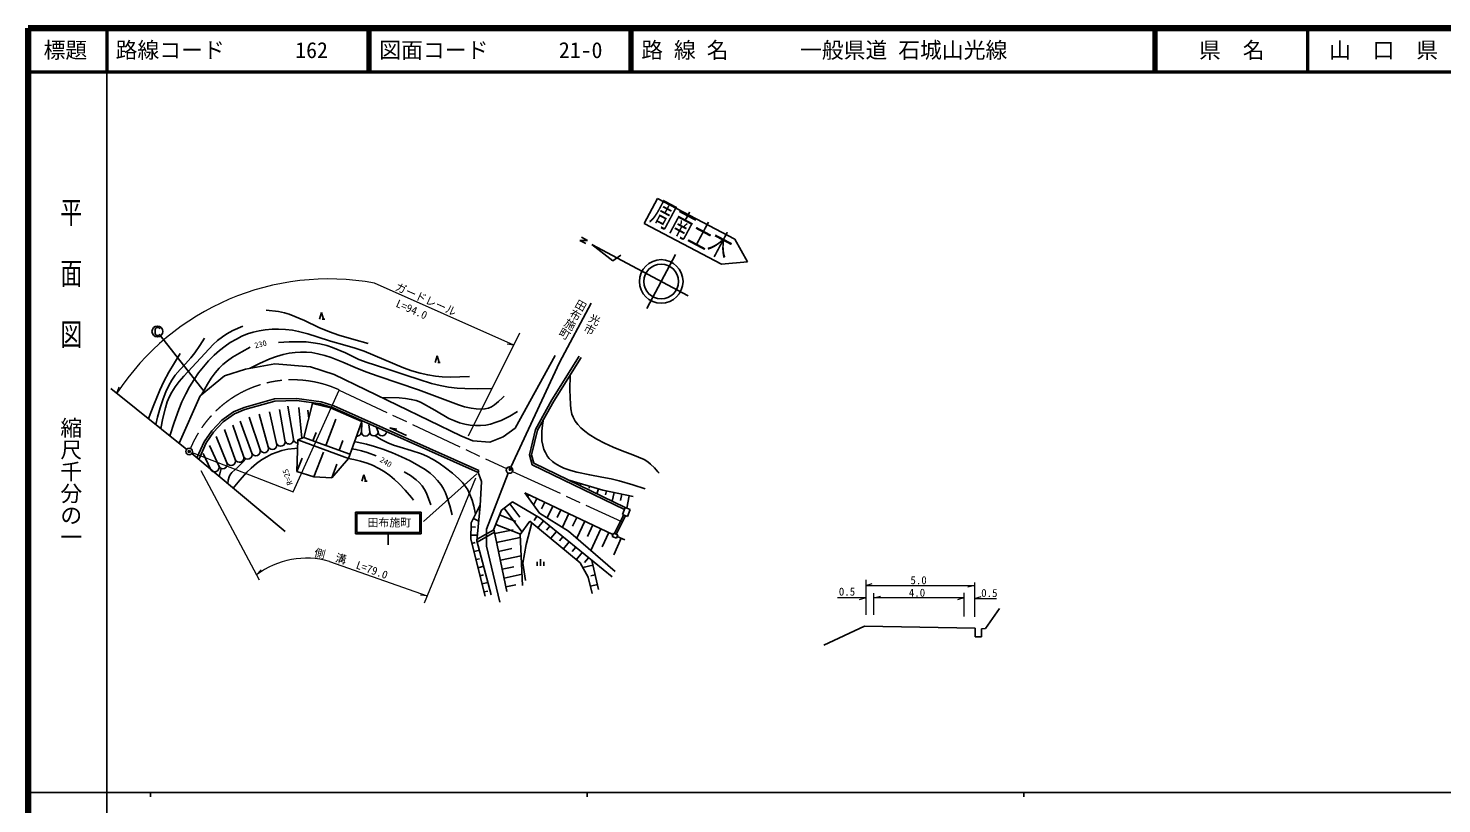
# Model space of a CAD drawing. Units: millimetres, scale not verified. Extents: x 40000 to 680000, y 20000 to 380000.
# Drawn here: x 40000 to 363711, y 202409 to 380000 of the extents above; entities that cross this region are included whole.
import ezdxf
from ezdxf.enums import TextEntityAlignment as Align

# ---------------------------------------------------------------- set-up
doc = ezdxf.new("R2010")
doc.units = ezdxf.units.MM
doc.header["$LTSCALE"] = 1000
doc.header["$PDMODE"] = 32
doc.header["$PDSIZE"] = 500
doc.linetypes.add('CHAIN', pattern=[18.5, 12, -1.5, 3.5, -1.5])
for name, color, linetype, lineweight in [('M-BGD', 7, 'Continuous', 25), ('M-BGD-EXST', 7, 'Continuous', 25), ('M-BMK', 2, 'CHAIN', 13), ('M-BMK-OTRS', 5, 'Continuous', 25), ('M-BMK-SRVR', 3, 'Continuous', 25), ('M-STR-HTXT', 7, 'Continuous', 13), ('M-STR-STRC', 7, 'Continuous', 25), ('M-TTL', 2, 'Continuous', 140), ('M-TTL-BAND', 7, 'Continuous', 25), ('M-TTL-LINE', 7, 'Continuous', 50)]:
    doc.layers.add(name, color=color, linetype=linetype, lineweight=lineweight)
for name, color, linetype in [('M-BMK-HTXT', 7, 'Continuous'), ('M-OTRS', 6, 'Continuous'), ('M-TTL-TXT', 7, 'Continuous')]:
    doc.layers.add(name, color=color, linetype=linetype)
doc.styles.add('@ＭＳ ゴシック', font='')
doc.styles.add('ＭＳ ゴシック', font='')
doc.styles.get('@ＭＳ ゴシック').set_extended_font_data('@MS Gothic')
doc.styles.get('ＭＳ ゴシック').set_extended_font_data('MS Gothic')

msp = doc.modelspace()

# ---------------------------------------------------------------- linework, layer by layer
at = {"layer": 'M-BGD'}
for p, q in [((106689, 313385), (107140, 314884)), ((107140, 314884), (107589, 313384)), ((107289, 313384), (107889, 313384)), ((133168, 303469), (133619, 304969)), ((133619, 304969), (134068, 303469)), ((160656, 305042), (151479, 288434)), ((159902, 294871), (166175, 304892)), ((160332, 294617), (166599, 304626)), ((89740, 301934), (84970, 300373)), ((96447, 303122), (89740, 301934)), ((104654, 302437), (96447, 303122)), ((110092, 300719), (104654, 302437)), ((133768, 303469), (134368, 303468)), ((84970, 300373), (79379, 295832)), ((139035, 286655), (110092, 300719)), ((79379, 295832), (74531, 284962)), ((89441, 293136), (96401, 295133)), ((89606, 292664), (96477, 294635)), ((96401, 295133), (101517, 295250)), ((96477, 294635), (101488, 294749)), ((101488, 294749), (106961, 293977)), ((101517, 295250), (107074, 294466)), ((156161, 288126), (159902, 294871)), ((156632, 287943), (160332, 294617)), ((84296, 290241), (87028, 292139)), ((84627, 289863), (87269, 291698)), ((87028, 292139), (89441, 293136)), ((87269, 291698), (89606, 292664)), ((94975, 284176), (92863, 291592)), ((96868, 284912), (95232, 292124)), ((98760, 285648), (97524, 292681)), ((100713, 285885), (99473, 293486)), ((102665, 286122), (101994, 293120)), ((103108, 286300), (105124, 294094)), ((104231, 290641), (104058, 292556)), ((106961, 293977), (109824, 293045)), ((107074, 294466), (110003, 293512)), ((109824, 293045), (143000, 278267)), ((110003, 293512), (143203, 278724)), ((82048, 287777), (84296, 290241)), ((82440, 287464), (84627, 289863)), ((87404, 281232), (84975, 288110)), ((89297, 281968), (86847, 289136)), ((91190, 282704), (88529, 290057)), ((93082, 283440), (90609, 290946)), ((108185, 284440), (110464, 290455)), ((116392, 289926), (113305, 281499)), ((116287, 287562), (116403, 289529)), ((118195, 287580), (118012, 289171)), ((120103, 287598), (119740, 288573)), ((126645, 286728), (122831, 288460)), ((122831, 288460), (124371, 288222)), ((151479, 288434), (148795, 286424)), ((154773, 282316), (156161, 288126)), ((78638, 281604), (80308, 285273)), ((79036, 281271), (80744, 285025)), ((80308, 285273), (82048, 287777)), ((80744, 285025), (82440, 287464)), ((85512, 280496), (83027, 286502)), ((101711, 285747), (101541, 278461)), ((103108, 286300), (101711, 285747)), ((101711, 285747), (113305, 281499)), ((103108, 286300), (113649, 282438)), ((105179, 285541), (105912, 287414)), ((111212, 283331), (112029, 285565)), ((141791, 285535), (139035, 286655)), ((145739, 285234), (141791, 285535)), ((148795, 286424), (145739, 285234)), ((155288, 282323), (156632, 287943)), ((81726, 279024), (80037, 282642)), ((83619, 279760), (81469, 284429)), ((105366, 277272), (107624, 282955)), ((155385, 280035), (154773, 282316)), ((155809, 280385), (155288, 282323)), ((83690, 277383), (84181, 279200)), ((101541, 278461), (102716, 281568)), ((101541, 278461), (105366, 277272)), ((109535, 277023), (113305, 281499)), ((109535, 277023), (110638, 280182)), ((143203, 278724), (143000, 278267)), ((176536, 269796), (155385, 280035)), ((176724, 270260), (155809, 280385)), ((105366, 277272), (109535, 277023)), ((116412, 276268), (116863, 277768)), ((116863, 277768), (117312, 276268)), ((117012, 276268), (117612, 276267)), ((143000, 278267), (143789, 276191)), ((143789, 276191), (143510, 270637)), ((163590, 276618), (171552, 274239)), ((164585, 276321), (164556, 276224)), ((166576, 275726), (166431, 275243)), ((157087, 268964), (153693, 273615)), ((153693, 273615), (173901, 264094)), ((154611, 273183), (154469, 272881)), ((156448, 272317), (155739, 270811)), ((168566, 275131), (168422, 274648)), ((170557, 274536), (170220, 273409)), ((171552, 274239), (178525, 272743)), ((172423, 274052), (172224, 273122)), ((174167, 273678), (173743, 271703)), ((175910, 273304), (175601, 271864)), ((177653, 272930), (177052, 270127)), ((141447, 266723), (143519, 270826)), ((143510, 270637), (142755, 262609)), ((143001, 269801), (143243, 269678)), ((146632, 265289), (148364, 269639)), ((148364, 269639), (150928, 271544)), ((149005, 270115), (153073, 264640)), ((150287, 271068), (152551, 268020)), ((150928, 271544), (157244, 267784)), ((163700, 264846), (157087, 268964)), ((158285, 271451), (157578, 269951)), ((160122, 270586), (158843, 267870)), ((161959, 269720), (161131, 267962)), ((163797, 268855), (162314, 265709)), ((176724, 270260), (176061, 268624)), ((177871, 269795), (176724, 270260)), ((177208, 268159), (177871, 269795)), ((141385, 262968), (141447, 266723)), ((141431, 265784), (142401, 265768)), ((141965, 267749), (143176, 267137)), ((147065, 266376), (152702, 264132)), ((147931, 268551), (151650, 267070)), ((152634, 264039), (154901, 267137)), ((155350, 266764), (154057, 261806)), ((154901, 267137), (166398, 257591)), ((156454, 268254), (155879, 267288)), ((157983, 267181), (156716, 265630)), ((157244, 267784), (173706, 254347)), ((159461, 265975), (158695, 265037)), ((165634, 267989), (164667, 265937)), ((167471, 267123), (165618, 263192)), ((169308, 266258), (168052, 263592)), ((176297, 268528), (174242, 264258)), ((174624, 264108), (176803, 268323)), ((176061, 268624), (177208, 268159)), ((144653, 249971), (141385, 262968)), ((141400, 263907), (142874, 263882)), ((141618, 262039), (142343, 262222)), ((142755, 262609), (146025, 250268)), ((142790, 262974), (146659, 265156)), ((146778, 264589), (142843, 262279)), ((149602, 251040), (146632, 265289)), ((146844, 264271), (151063, 265150)), ((147268, 262235), (152668, 263361)), ((153221, 252355), (152634, 264039)), ((160938, 264769), (159652, 263192)), ((162416, 263563), (161638, 262609)), ((163894, 262356), (162587, 260755)), ((174423, 255598), (163700, 264846)), ((171145, 265392), (168811, 260438)), ((172982, 264527), (171437, 261248)), ((174001, 264352), (173701, 263584)), ((173701, 263584), (174702, 263192)), ((175002, 263960), (174001, 264352)), ((175768, 263247), (174100, 259400)), ((174702, 263192), (175002, 263960)), ((174875, 263634), (176662, 262859)), ((142085, 260183), (143316, 260492)), ((147692, 260200), (150741, 260835)), ((148117, 258164), (152879, 259157)), ((154057, 261806), (153235, 257485)), ((165372, 261150), (164582, 260182)), ((166850, 259944), (165523, 258318)), ((142552, 258326), (143305, 258515)), ((143019, 256469), (144297, 256791)), ((148541, 256129), (151207, 256685)), ((153235, 257485), (153902, 253536)), ((156555, 257783), (156554, 256883)), ((157305, 258383), (157304, 256883)), ((158055, 257782), (158054, 256882)), ((166398, 257591), (168244, 254311)), ((169326, 257030), (167019, 256487)), ((168327, 258738), (167413, 257618)), ((170626, 251508), (169066, 258135)), ((143486, 254613), (144267, 254809)), ((143953, 252756), (145277, 253089)), ((148965, 254093), (153090, 254953)), ((149389, 252058), (151673, 252534)), ((168244, 254311), (169135, 250555)), ((170366, 252612), (168738, 252229)), ((169846, 254821), (168845, 254586)), ((144420, 250899), (145228, 251103)), ((259188, 242512), (262434, 247126)), ((222213, 238738), (231530, 243053)), ((231530, 243053), (256884, 242610)), ((256884, 242610), (256860, 240645)), ((256860, 240645), (258271, 240644)), ((258271, 240644), (258272, 242475)), ((258272, 242475), (259188, 242512))]:
    msp.add_line(p, q, dxfattribs=at)
for points in [[(117854, 307819), (114567, 308704), (111124, 309745), (108972, 310509), (106564, 311486), (103246, 313045), (99766, 314562), (98646, 314869), (97274, 315126), (94464, 315437)], [(70342, 288331), (70823, 290746), (71409, 293104), (71840, 294430), (72363, 295704), (72874, 296700), (73609, 297857), (74573, 299114), (75628, 300324), (82325, 307561), (83355, 308489), (84446, 309334), (85474, 310002), (86876, 310763), (89128, 311813)], [(72446, 286639), (73407, 289695), (74473, 292712), (75192, 294457), (76049, 296268), (76908, 297856), (77958, 299568), (78992, 301054), (80110, 302482), (81313, 303845), (82606, 305143), (83821, 306221), (85098, 307220), (86266, 308019), (87654, 308836), (88914, 309458), (90215, 309984), (91507, 310393), (92881, 310719), (94277, 310947), (95889, 311090), (97304, 311115), (98917, 311033), (100515, 310838), (101909, 310564), (104040, 310011), (106141, 309362), (109255, 308362), (112535, 307420), (114835, 306748), (116922, 306036), (125907, 302238), (127812, 301583), (129747, 301029), (131508, 300632), (133285, 300343), (134812, 300193), (136607, 300128), (141021, 300277)], [(80334, 309063), (79291, 307347), (78169, 305694), (77208, 304506), (75986, 303183), (74756, 301864), (73678, 300554), (72892, 299394), (72196, 298174), (71502, 296721), (70870, 295133), (70186, 293039), (69602, 290919), (69182, 289264)], [(146011, 297516), (142989, 297447), (139984, 297482), (138195, 297596), (136258, 297832), (134309, 298201), (132378, 298679), (129502, 299541), (126450, 300570), (122823, 301797), (119296, 302885), (117588, 303449), (115731, 304175), (112659, 305638), (109693, 306925), (108358, 307350), (106798, 307727), (105211, 307993), (103609, 308155), (101727, 308225), (99727, 308187), (97290, 308058)], [(67522, 290598), (68728, 293779), (70105, 297105), (71046, 299107), (72165, 301233), (74817, 305491)], [(90854, 306956), (88875, 305885), (86793, 304640), (85648, 303844), (84575, 302975), (83728, 302164), (82825, 301124), (81888, 299840), (81027, 298480), (79648, 296051)], [(90805, 302123), (92952, 303196), (95324, 304259), (96813, 304809), (98363, 305264), (99747, 305564), (101145, 305763), (102346, 305846), (103739, 305832), (104980, 305713), (106343, 305473), (107882, 305081), (109406, 304588), (112047, 303556), (114855, 302345), (117323, 301345), (120153, 300317), (129392, 297218), (138535, 293730), (139882, 293338), (141462, 292991), (142550, 292832), (143775, 292765), (144571, 292824), (145381, 293013), (146088, 293319), (146755, 293731), (147699, 294498), (148600, 295375), (148998, 295784)], [(164070, 300588), (164054, 297207), (164146, 293824), (164261, 292818), (164520, 291657), (164801, 290903), (165267, 290047), (165855, 289253), (166544, 288517), (167477, 287708), (168494, 286972), (170200, 285932), (171988, 284968), (173968, 284036), (175981, 283204), (178422, 282297), (181029, 281209), (181880, 280701), (182532, 280202), (183388, 279369), (184183, 278455), (184460, 278121)], [(152051, 292206), (150264, 291202), (148274, 290208), (147166, 289757), (145846, 289344), (144775, 289124), (143590, 289006), (142387, 289007), (141177, 289121), (139972, 289341), (138781, 289661), (137425, 290151), (136293, 290669), (133142, 292533), (129857, 294351), (128850, 294721), (127719, 295018), (126356, 295248), (124957, 295376), (120980, 295428)], [(105124, 294094), (109202, 293051), (116392, 289926)], [(181290, 274491), (178429, 275448), (175362, 276364), (173469, 276825), (171330, 277233), (168589, 277695), (165637, 278306), (164249, 278695), (162685, 279257), (161745, 279690), (160691, 280309), (160049, 280789), (159334, 281474), (158943, 281958), (158426, 282811), (158103, 283552), (157811, 284527), (157642, 285499), (157579, 286500), (157625, 287698), (157794, 289092), (158019, 290444)], [(137057, 268597), (136556, 270596), (135963, 272534), (135525, 273642), (135002, 274693), (134460, 275552), (133736, 276467), (132914, 277312), (132009, 278094), (130866, 278935), (129471, 279814), (127459, 280904), (125482, 281860), (123441, 282762), (121206, 283628), (119324, 284245), (117429, 284752), (115288, 285190), (114691, 285283)], [(119447, 286683), (120824, 285857), (122348, 285066), (123641, 284545), (125163, 284050), (127673, 283329), (130025, 282538), (131301, 281977), (132712, 281233), (134076, 280391), (135560, 279347), (137151, 278087), (138577, 276831), (139419, 275967), (140162, 275040), (140645, 274276), (141163, 273216), (141640, 271905), (142020, 270536), (142442, 268693)], [(86938, 274669), (88449, 276536), (90046, 278328), (91038, 279295), (92273, 280335), (93426, 281159), (94635, 281887), (95711, 282426), (96965, 282928), (98099, 283273), (99450, 283571), (101025, 283793), (101667, 283842)], [(114101, 283673), (115050, 283544), (116319, 283257), (117649, 282838), (119657, 282072)], [(85693, 275710), (85790, 276529), (85983, 277296), (86151, 277654), (86617, 278270), (88012, 279476), (89207, 280685), (89801, 281433)], [(113276, 281465), (114542, 281248), (116094, 280876), (117615, 280396), (118816, 279914), (120259, 279204), (121474, 278486), (122798, 277564), (123891, 276676), (124981, 275658), (126348, 274198), (127774, 272519), (128256, 271933)], [(126110, 278454), (127501, 277574), (128805, 276623), (129536, 275962), (130195, 275207), (130734, 274392), (131192, 273511), (132208, 270896)]]:
    msp.add_lwpolyline(points, dxfattribs=at)
for centre, radius, start, end in [((95916, 284558), 1016, 202.12464, 20.37764), ((97808, 285294), 1016, 202.12464, 20.37764), ((99736, 285767), 983, 186.9209, 6.9209), ((101689, 286004), 983, 186.9209, 270.31699), ((115333, 287553), 954, 260.64576, 0.54252), ((117241, 287571), 954, 180.54252, 0.54252), ((119149, 287589), 954, 180.54252, 0.54252), ((121057, 287607), 954, 180.54252, 0.54252), ((88345, 281614), 1016, 202.12464, 20.37764), ((90238, 282350), 1016, 202.12464, 20.37764), ((92130, 283086), 1016, 202.12464, 20.37764), ((94023, 283822), 1016, 202.12464, 20.37764), ((82667, 279406), 1016, 202.12464, 20.37764), ((84560, 280142), 1016, 202.12464, 20.37764), ((86452, 280878), 1016, 202.12464, 20.37764)]:
    msp.add_arc(centre, radius, start, end, dxfattribs=at)
at = {"layer": 'M-BGD-EXST'}
for p, q in [((69037, 311116), (69036, 310016)), ((69187, 311315), (69037, 311116)), ((69387, 311465), (69187, 311315)), ((69837, 311465), (69387, 311465)), ((70037, 311315), (69837, 311465)), ((70137, 311165), (70037, 311315)), ((69036, 310016), (69186, 309815)), ((69186, 309815), (69385, 309665)), ((69385, 309665), (69835, 309665)), ((69835, 309665), (70036, 309765)), ((70036, 309765), (70136, 309915)), ((70318, 309584), (80293, 296835))]:
    msp.add_line(p, q, dxfattribs=at)
msp.add_circle((69586, 310565), 1250, dxfattribs=at)
at = {"layer": 'M-BMK'}
for p, q in [((111237, 297146), (149526, 279144)), ((150887, 278512), (175882, 267024))]:
    msp.add_line(p, q, dxfattribs=at)
msp.add_arc((100616, 274064), 25408, 65.29113, 157.51066, dxfattribs=at)
at = {"layer": 'M-BMK-OTRS'}
for p, q in [((181087, 335281), (184120, 341030)), ((184120, 341030), (201809, 331698)), ((198776, 325949), (181087, 335281)), ((201809, 331698), (204715, 326490)), ((204715, 326490), (198776, 325949)), ((161672, 303467), (168900, 317083)), ((150521, 279505), (161672, 303467)), ((58915, 297521), (76279, 283556)), ((77439, 282605), (98837, 264729)), ((144926, 265296), (149932, 278126)), ((144923, 261362), (144926, 265296)), ((148025, 248577), (144923, 261362))]:
    msp.add_line(p, q, dxfattribs=at)
at = {"layer": 'M-BMK-SRVR'}
for p, q in [((167709, 330697), (166347, 331422)), ((166347, 331422), (168089, 331402)), ((168089, 331402), (166718, 332123)), ((169063, 330470), (173888, 326767)), ((169063, 330470), (191128, 318717)), ((173888, 326767), (175711, 328062)), ((188240, 328186), (181658, 315830))]:
    msp.add_line(p, q, dxfattribs=at)
for centre, radius in [((184949, 322008), 5000), ((184949, 322008), 4000), ((76863, 283086), 750), ((76863, 283086), 30), ((150205, 278825), 750), ((150205, 278825), 30)]:
    msp.add_circle(centre, radius, dxfattribs=at)
at = {"layer": 'M-OTRS'}
for p in [(76863, 283086), (76863, 283086), (150397, 279039), (150397, 279039)]:
    msp.add_point(p, dxfattribs=at)
at = {"layer": 'M-STR-HTXT'}
for p, q in [((151187, 307463), (119287, 321637)), ((140809, 286663), (152562, 310218)), ((151187, 307463), (149646, 307690)), ((60284, 296420), (60783, 297895)), ((100671, 273833), (111237, 297146)), ((77563, 282815), (100671, 273833)), ((92932, 253571), (79632, 278635)), ((142404, 276964), (130645, 248330)), ((92282, 254795), (93331, 255947)), ((108958, 257896), (131346, 250036)), ((231792, 253704), (231786, 245645)), ((231791, 252417), (233291, 252836)), ((256710, 253109), (256704, 245193)), ((131346, 250036), (129795, 250184)), ((231789, 249555), (225304, 249560)), ((231789, 249555), (230289, 249137)), ((231791, 252417), (256710, 252398)), ((233646, 245692), (233650, 250651)), ((233649, 249554), (235149, 249973)), ((254276, 249539), (233649, 249554)), ((254276, 249539), (252775, 249120)), ((254277, 250679), (254273, 245290)), ((256710, 252398), (255210, 251979)), ((256708, 249442), (258208, 249860)), ((256708, 249442), (261736, 249438))]:
    msp.add_line(p, q, dxfattribs=at)
for centre, radius, start, end in [((108794, 264551), 58042, 79.58452, 146.69739), ((103711, 239726), 18912, 73.89285, 127.17737)]:
    msp.add_arc(centre, radius, start, end, dxfattribs=at)
at = {"layer": 'M-STR-STRC'}
for p, q in [((142734, 277993), (130506, 267049)), ((114945, 264209), (114949, 269209)), ((114949, 269209), (129949, 269198)), ((115245, 264509), (115249, 268909)), ((115249, 268909), (129649, 268898)), ((129649, 268898), (129645, 264498)), ((129949, 269198), (129945, 264198)), ((129945, 264198), (114945, 264209)), ((129645, 264498), (115245, 264509)), ((122443, 261704), (122445, 264204))]:
    msp.add_line(p, q, dxfattribs=at)
at = {"layer": 'M-TTL'}
for p, q in [((40000, 380000), (40000, 20000)), ((680000, 380000), (40000, 380000))]:
    msp.add_line(p, q, dxfattribs=at)
at = {"layer": 'M-TTL-BAND'}
for p, q in [((58000, 370000), (58000, 20000)), ((40000, 205000), (579000, 205000)), ((68000, 205000), (68000, 204000)), ((168000, 205000), (168000, 204000)), ((268000, 205000), (268000, 204000))]:
    msp.add_line(p, q, dxfattribs=at)
at = {"layer": 'M-TTL-LINE'}
for p, q in [((58000, 380000), (58000, 370000)), ((117750, 380000), (117750, 370000)), ((118250, 380000), (118250, 370000)), ((177750, 380000), (177750, 370000)), ((178250, 380000), (178250, 370000)), ((297750, 380000), (297750, 370000)), ((298250, 380000), (298250, 370000)), ((333000, 380000), (333000, 370000)), ((40000, 370000), (680000, 370000))]:
    msp.add_line(p, q, dxfattribs=at)

# ---------------------------------------------------------------- texts
at = {"layer": 'M-BGD', "style": 'ＭＳ ゴシック'}
for s, rotation, p in [('230', 13.957, (92078, 306284)), ('240', 328.557, (120150, 280500))]:
    msp.add_text(s, height=1320, rotation=rotation, dxfattribs=at).set_placement(p, align=Align.BOTTOM_LEFT)
at = {"layer": 'M-BMK-HTXT', "style": '@ＭＳ ゴシック'}
for s, rotation, p in [('田布施町', 240.557, (165838, 318366)), ('光市', 242.157, (168961, 315059))]:
    msp.add_text(s, height=1833, rotation=rotation, dxfattribs=at).set_placement(p, align=Align.BOTTOM_LEFT)
at = {"layer": 'M-BMK-OTRS', "style": 'ＭＳ ゴシック', "width": 0.7}
msp.add_text('周南土木', height=5132, rotation=331.896, dxfattribs=at).set_placement((181494, 334849), align=Align.BOTTOM_LEFT)
at = {"layer": 'M-STR-HTXT', "style": 'ＭＳ ゴシック'}
for s, height, rotation, p in [('ガードレール', 1833, 336.157, (123617, 319604)), ('L=94.0', 1833, 336.357, (123802, 315785)), ('R=25', 1320, 108.157, (100960, 275739)), ('側\u3000溝', 1833, 346.057, (105210, 258575)), ('L=79.0', 1833, 340.357, (114710, 255822)), ('5.0', 1833, 359.957, (242028, 252135)), ('0.5', 1833, 359.957, (225634, 249525)), ('4.0', 1833, 359.957, (241668, 249275)), ('0.5', 1833, 359.957, (258239, 249203))]:
    msp.add_text(s, height=height, rotation=rotation, dxfattribs=at).set_placement(p, align=Align.BOTTOM_LEFT)
at = {"layer": 'M-STR-STRC', "style": 'ＭＳ ゴシック'}
msp.add_text('田布施町', height=1833, rotation=359.957, dxfattribs=at).set_placement((117696, 265333), align=Align.BOTTOM_LEFT)
at = {"layer": 'M-TTL-BAND', "style": '@ＭＳ ゴシック', "width": 1.4}
msp.add_text('平  面  図', height=3666, rotation=270, dxfattribs=at).set_placement((49777, 306475), align=Align.MIDDLE_RIGHT)
at = {"layer": 'M-TTL-BAND', "style": '@ＭＳ ゴシック'}
msp.add_text('縮尺千分の一', height=3666, rotation=270, dxfattribs=at).set_placement((49777, 261030), align=Align.MIDDLE_RIGHT)
at = {"layer": 'M-TTL-TXT', "style": 'ＭＳ ゴシック'}
for s, p in [('標題', (48500, 375000)), ('県\u3000名', (315625, 375000)), ('山\u3000口\u3000県', (350375, 375000))]:
    msp.add_text(s, height=3666, dxfattribs=at).set_placement(p, align=Align.MIDDLE_CENTER)
for s, p in [('路線コード', (60000, 375000)), ('162', (101142, 375000)), ('図面コード', (120380, 375000)), ('21-0', (161521, 375000)), ('路 線 名', (180380, 375000)), ('一般県道 石城山光線', (216734, 375000))]:
    msp.add_text(s, height=3666, dxfattribs=at).set_placement(p, align=Align.MIDDLE_LEFT)

doc.saveas('drawing.dxf')
